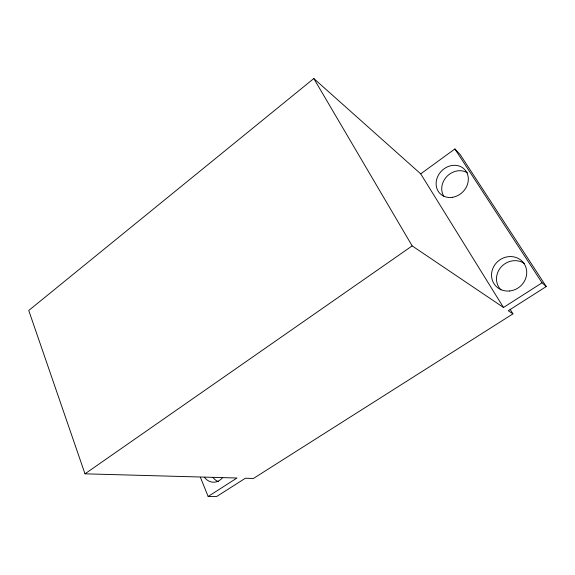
<?xml version="1.0" encoding="UTF-8"?>
<svg xmlns="http://www.w3.org/2000/svg" width="575" height="575" viewBox="0 0 575 575"><rect width="100%" height="100%" fill="white"/><g stroke="black" fill="none" stroke-linecap="round" stroke-linejoin="round"><path stroke-width="0.86" d="M208.15 496.469L216.811 496.419L245.345 478.242L253.438 478.457L512.95 313.857L508.3 310.723L546.25 286.544L542.045 282.807L503.492 307.474L420.699 173.851L313.806 78.531L28.75 310.478L84.992 473.829L237.001 478.012L208.15 496.469L200.409 477.343M420.699 173.851L454.89 148.968L460.201 154.61L546.25 286.544M84.992 473.829L412.167 245.899L503.492 307.474M454.89 148.968L542.045 282.807M510.111 309.3L512.95 313.857M313.806 78.531L412.167 245.899M443.785 196.212A16.941 14.734 -44.4 0 1 447.257 176.058A16.941 14.734 -44.4 0 1 467.482 172.881M500.983 289.901A17.782 16.503 -36.6 0 1 501.084 267.037A17.782 16.503 -36.6 0 1 524.422 263.494M222.367 477.969A15.561 12.664 -84.9 0 1 204.42 477.272M218.471 481.699A15.324 12.549 -85.1 0 1 213.073 477.509M452.345 197.326A17.221 14.914 -44.9 0 0 466.117 171.343A17.221 14.914 -44.9 0 0 438.207 175.54A17.221 14.914 -44.9 0 0 452.345 197.326M509.493 290.993A18.091 16.747 -37.6 0 0 524.192 263.803A18.091 16.747 -37.6 0 0 493.709 266.642A18.091 16.747 -37.6 0 0 509.493 290.993"/></g></svg>
